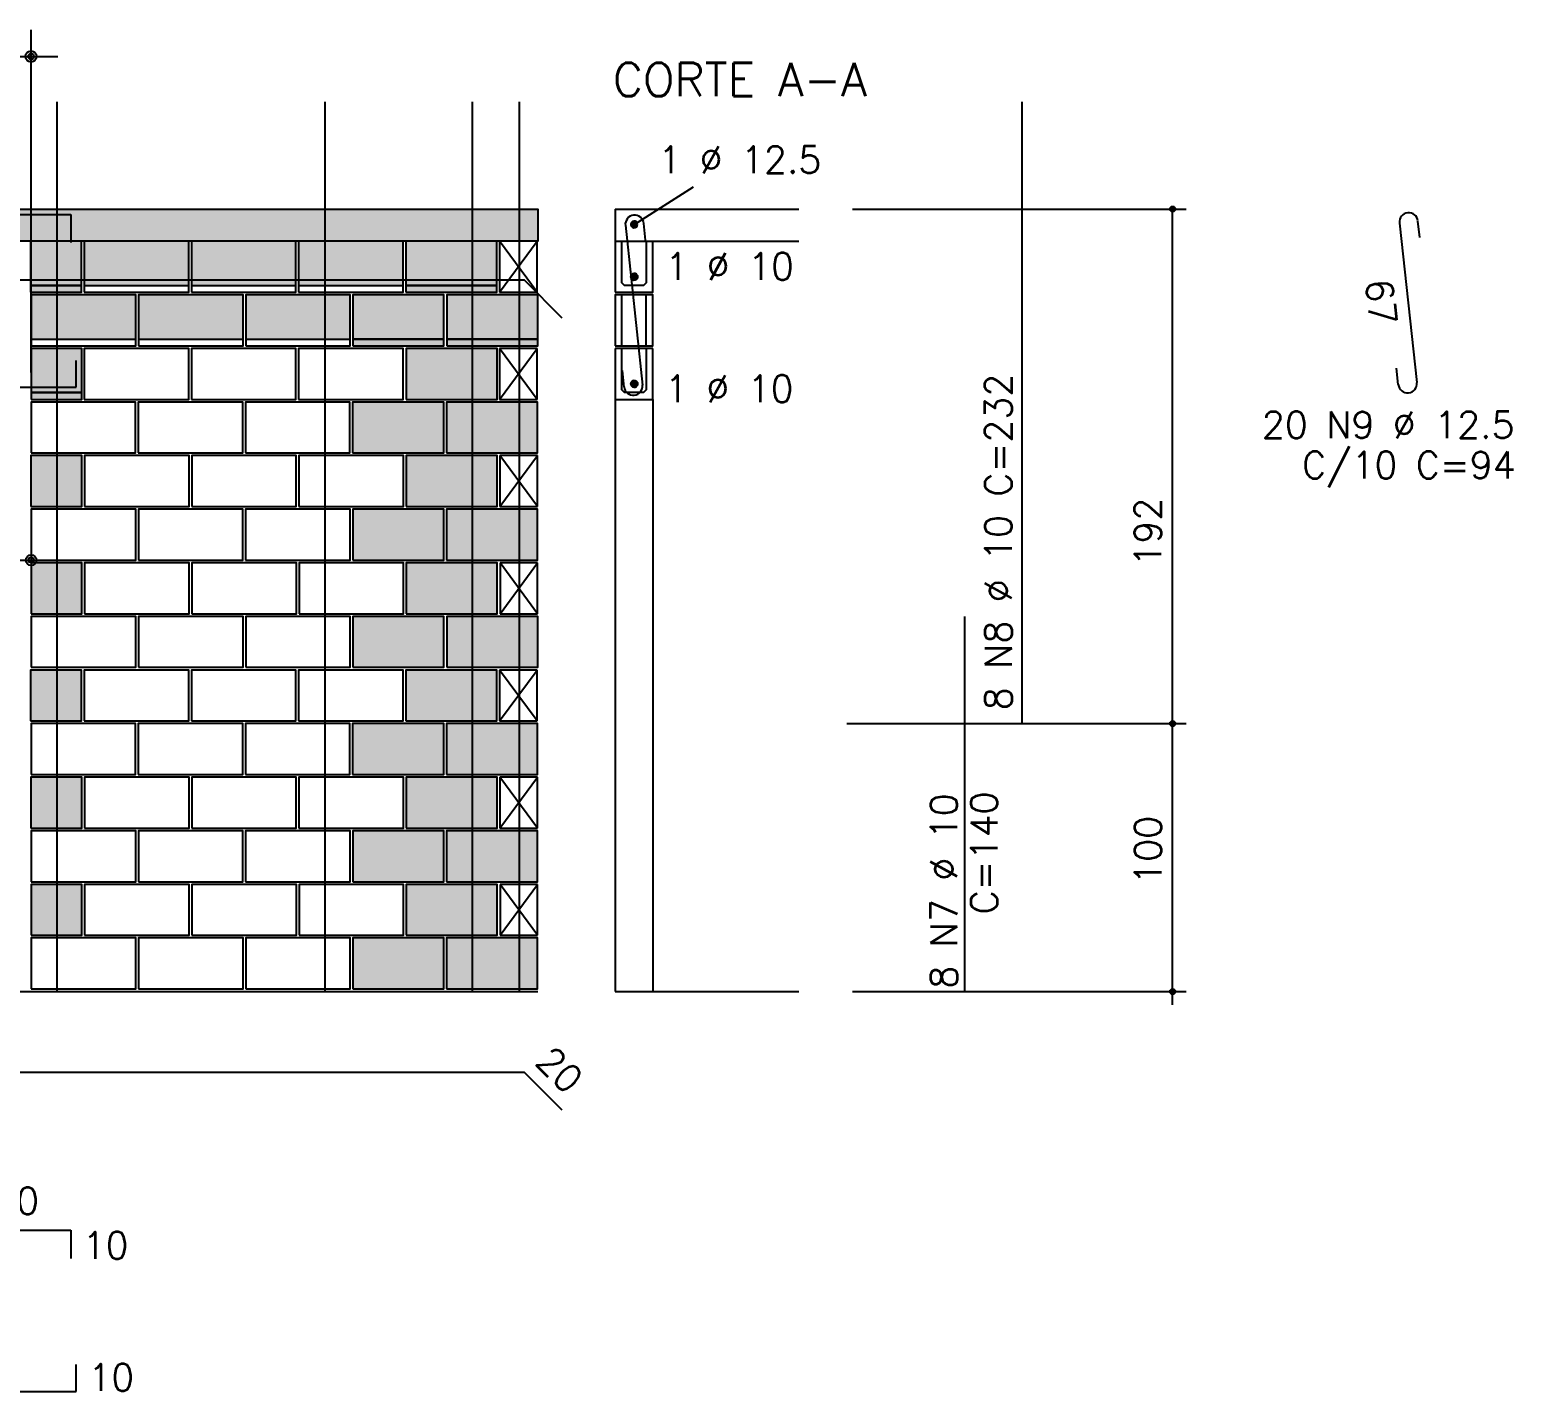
# Model space of a CAD drawing. Extents: x -1 to 122, y -1 to 61.
# Drawn here: x 84.57 to 95.65, y 24.99 to 35.15 of the extents above; entities that cross this region are included whole.
import ezdxf

# ---------------------------------------------------------------- set-up
doc = ezdxf.new("R2010")
doc.units = 0
doc.header["$MEASUREMENT"] = 0
for name, color, linetype in [('PENA_01', 1, 'CONTINUOUS'), ('PENA_02', 2, 'CONTINUOUS'), ('PENA_03', 3, 'CONTINUOUS'), ('PENA_05', 5, 'CONTINUOUS'), ('PENA_09', 254, 'CONTINUOUS'), ('PENA_11', 252, 'CONTINUOUS'), ('PENA_21', 100, 'CONTINUOUS'), ('PENA_23', 50, 'CONTINUOUS')]:
    doc.layers.add(name, color=color, linetype=linetype)
doc.styles.get("Standard").update_dxf_attribs({"font": 'ROMANS.SHX'})

msp = doc.modelspace()

# ---------------------------------------------------------------- linework, layer by layer
at = {"layer": 'PENA_01', "linetype": 'Continuous'}
for p, q in [((84.585, 32.593), (84.585, 35.152)), ((82.565, 34.952), (84.785, 34.952)), ((89.092, 33.701), (89.53, 33.979)), ((84.582, 33.243), (84.962, 33.243)), ((84.982, 33.243), (85.762, 33.243)), ((85.782, 33.243), (86.562, 33.243)), ((86.582, 33.243), (87.362, 33.243)), ((87.382, 33.243), (88.062, 33.243)), ((84.587, 32.843), (85.367, 32.843)), ((85.387, 32.843), (86.167, 32.843)), ((86.187, 32.843), (86.967, 32.843)), ((86.987, 32.843), (87.667, 32.843)), ((87.687, 32.843), (88.367, 32.843)), ((84.585, 32.443), (84.965, 32.443)), ((82.566, 31.193), (84.786, 31.193)), ((84.586, 31.183), (84.586, 30.993))]:
    msp.add_line(p, q, dxfattribs=at)
at = {"layer": 'PENA_02', "linetype": 'Continuous'}
for p, q in [((88.362, 33.573), (88.082, 33.573)), ((88.082, 33.573), (88.082, 33.193)), ((88.362, 33.193), (88.362, 33.573)), ((88.082, 33.193), (88.362, 33.193)), ((88.362, 32.773), (88.082, 32.773)), ((88.082, 32.773), (88.082, 32.393)), ((88.362, 32.393), (88.362, 32.773)), ((88.082, 32.393), (88.362, 32.393)), ((88.364, 31.973), (88.084, 31.973)), ((88.084, 31.973), (88.084, 31.593)), ((88.364, 31.593), (88.364, 31.973)), ((88.084, 31.593), (88.364, 31.593)), ((88.365, 31.173), (88.085, 31.173)), ((88.085, 31.173), (88.085, 30.793)), ((88.365, 30.793), (88.365, 31.173)), ((88.085, 30.793), (88.365, 30.793)), ((88.362, 30.373), (88.082, 30.373)), ((88.082, 30.373), (88.082, 29.993)), ((88.362, 29.993), (88.362, 30.373)), ((88.082, 29.993), (88.362, 29.993)), ((88.364, 29.573), (88.084, 29.573)), ((88.084, 29.573), (88.084, 29.193)), ((88.364, 29.193), (88.364, 29.573)), ((88.084, 29.193), (88.364, 29.193)), ((88.365, 28.773), (88.085, 28.773)), ((88.085, 28.773), (88.085, 28.393)), ((88.365, 28.393), (88.365, 28.773)), ((88.085, 28.393), (88.365, 28.393)), ((77.187, 27.973), (88.367, 27.973))]:
    msp.add_line(p, q, dxfattribs=at)
for points in [[(77.187, 33.573), (77.187, 33.813), (88.367, 33.813), (88.367, 33.573), (77.187, 33.573)], [(84.582, 33.193), (84.962, 33.193), (84.962, 33.573), (84.582, 33.573), (84.582, 33.193)], [(84.982, 33.193), (85.762, 33.193), (85.762, 33.573), (84.982, 33.573), (84.982, 33.193)], [(85.782, 33.193), (86.562, 33.193), (86.562, 33.573), (85.782, 33.573), (85.782, 33.193)], [(86.582, 33.193), (87.362, 33.193), (87.362, 33.573), (86.582, 33.573), (86.582, 33.193)], [(87.382, 33.193), (88.062, 33.193), (88.062, 33.573), (87.382, 33.573), (87.382, 33.193)], [(84.587, 32.793), (85.367, 32.793), (85.367, 33.173), (84.587, 33.173), (84.587, 32.793)], [(85.387, 32.793), (86.167, 32.793), (86.167, 33.173), (85.387, 33.173), (85.387, 32.793)], [(86.187, 32.793), (86.967, 32.793), (86.967, 33.173), (86.187, 33.173), (86.187, 32.793)], [(86.987, 32.793), (87.667, 32.793), (87.667, 33.173), (86.987, 33.173), (86.987, 32.793)], [(87.687, 32.793), (88.367, 32.793), (88.367, 33.173), (87.687, 33.173), (87.687, 32.793)], [(84.585, 32.393), (84.965, 32.393), (84.965, 32.773), (84.585, 32.773), (84.585, 32.393)], [(84.982, 32.393), (85.762, 32.393), (85.762, 32.773), (84.982, 32.773), (84.982, 32.393)], [(85.782, 32.393), (86.562, 32.393), (86.562, 32.773), (85.782, 32.773), (85.782, 32.393)], [(86.582, 32.393), (87.362, 32.393), (87.362, 32.773), (86.582, 32.773), (86.582, 32.393)], [(87.384, 32.393), (88.064, 32.393), (88.064, 32.773), (87.384, 32.773), (87.384, 32.393)], [(84.585, 31.993), (85.365, 31.993), (85.365, 32.373), (84.585, 32.373), (84.585, 31.993)], [(85.385, 31.993), (86.165, 31.993), (86.165, 32.373), (85.385, 32.373), (85.385, 31.993)], [(86.185, 31.993), (86.965, 31.993), (86.965, 32.373), (86.185, 32.373), (86.185, 31.993)], [(86.985, 31.993), (87.665, 31.993), (87.665, 32.373), (86.985, 32.373), (86.985, 31.993)], [(87.685, 31.993), (88.365, 31.993), (88.365, 32.373), (87.685, 32.373), (87.685, 31.993)], [(84.584, 31.593), (84.964, 31.593), (84.964, 31.973), (84.584, 31.973), (84.584, 31.593)], [(84.984, 31.593), (85.764, 31.593), (85.764, 31.973), (84.984, 31.973), (84.984, 31.593)], [(85.784, 31.593), (86.564, 31.593), (86.564, 31.973), (85.784, 31.973), (85.784, 31.593)], [(86.584, 31.593), (87.364, 31.593), (87.364, 31.973), (86.584, 31.973), (86.584, 31.593)], [(87.384, 31.593), (88.064, 31.593), (88.064, 31.973), (87.384, 31.973), (87.384, 31.593)], [(84.586, 31.193), (85.366, 31.193), (85.366, 31.573), (84.586, 31.573), (84.586, 31.193)], [(85.386, 31.193), (86.166, 31.193), (86.166, 31.573), (85.386, 31.573), (85.386, 31.193)], [(86.186, 31.193), (86.966, 31.193), (86.966, 31.573), (86.186, 31.573), (86.186, 31.193)], [(86.986, 31.193), (87.666, 31.193), (87.666, 31.573), (86.986, 31.573), (86.986, 31.193)], [(87.686, 31.193), (88.366, 31.193), (88.366, 31.573), (87.686, 31.573), (87.686, 31.193)], [(84.585, 30.793), (84.965, 30.793), (84.965, 31.173), (84.585, 31.173), (84.585, 30.793)], [(84.985, 30.793), (85.765, 30.793), (85.765, 31.173), (84.985, 31.173), (84.985, 30.793)], [(85.785, 30.793), (86.565, 30.793), (86.565, 31.173), (85.785, 31.173), (85.785, 30.793)], [(86.585, 30.793), (87.365, 30.793), (87.365, 31.173), (86.585, 31.173), (86.585, 30.793)], [(87.385, 30.793), (88.065, 30.793), (88.065, 31.173), (87.385, 31.173), (87.385, 30.793)], [(84.587, 30.393), (85.367, 30.393), (85.367, 30.773), (84.587, 30.773), (84.587, 30.393)], [(85.387, 30.393), (86.167, 30.393), (86.167, 30.773), (85.387, 30.773), (85.387, 30.393)], [(86.187, 30.393), (86.967, 30.393), (86.967, 30.773), (86.187, 30.773), (86.187, 30.393)], [(86.987, 30.393), (87.667, 30.393), (87.667, 30.773), (86.987, 30.773), (86.987, 30.393)], [(87.687, 30.393), (88.367, 30.393), (88.367, 30.773), (87.687, 30.773), (87.687, 30.393)], [(84.582, 29.993), (84.962, 29.993), (84.962, 30.373), (84.582, 30.373), (84.582, 29.993)], [(84.982, 29.993), (85.762, 29.993), (85.762, 30.373), (84.982, 30.373), (84.982, 29.993)], [(85.782, 29.993), (86.562, 29.993), (86.562, 30.373), (85.782, 30.373), (85.782, 29.993)], [(86.582, 29.993), (87.362, 29.993), (87.362, 30.373), (86.582, 30.373), (86.582, 29.993)], [(87.382, 29.993), (88.062, 29.993), (88.062, 30.373), (87.382, 30.373), (87.382, 29.993)], [(84.585, 29.593), (85.365, 29.593), (85.365, 29.973), (84.585, 29.973), (84.585, 29.593)], [(85.385, 29.593), (86.165, 29.593), (86.165, 29.973), (85.385, 29.973), (85.385, 29.593)], [(86.185, 29.593), (86.965, 29.593), (86.965, 29.973), (86.185, 29.973), (86.185, 29.593)], [(86.985, 29.593), (87.665, 29.593), (87.665, 29.973), (86.985, 29.973), (86.985, 29.593)], [(87.685, 29.593), (88.365, 29.593), (88.365, 29.973), (87.685, 29.973), (87.685, 29.593)], [(84.584, 29.193), (84.964, 29.193), (84.964, 29.573), (84.584, 29.573), (84.584, 29.193)], [(84.984, 29.193), (85.764, 29.193), (85.764, 29.573), (84.984, 29.573), (84.984, 29.193)], [(85.784, 29.193), (86.564, 29.193), (86.564, 29.573), (85.784, 29.573), (85.784, 29.193)], [(86.584, 29.193), (87.364, 29.193), (87.364, 29.573), (86.584, 29.573), (86.584, 29.193)], [(87.384, 29.193), (88.064, 29.193), (88.064, 29.573), (87.384, 29.573), (87.384, 29.193)], [(84.586, 28.793), (85.366, 28.793), (85.366, 29.173), (84.586, 29.173), (84.586, 28.793)], [(85.386, 28.793), (86.166, 28.793), (86.166, 29.173), (85.386, 29.173), (85.386, 28.793)], [(86.186, 28.793), (86.966, 28.793), (86.966, 29.173), (86.186, 29.173), (86.186, 28.793)], [(86.986, 28.793), (87.666, 28.793), (87.666, 29.173), (86.986, 29.173), (86.986, 28.793)], [(87.686, 28.793), (88.366, 28.793), (88.366, 29.173), (87.686, 29.173), (87.686, 28.793)], [(84.585, 28.393), (84.965, 28.393), (84.965, 28.773), (84.585, 28.773), (84.585, 28.393)], [(84.985, 28.393), (85.765, 28.393), (85.765, 28.773), (84.985, 28.773), (84.985, 28.393)], [(85.785, 28.393), (86.565, 28.393), (86.565, 28.773), (85.785, 28.773), (85.785, 28.393)], [(86.585, 28.393), (87.365, 28.393), (87.365, 28.773), (86.585, 28.773), (86.585, 28.393)], [(87.385, 28.393), (88.065, 28.393), (88.065, 28.773), (87.385, 28.773), (87.385, 28.393)], [(84.587, 27.993), (85.367, 27.993), (85.367, 28.373), (84.587, 28.373), (84.587, 27.993)], [(85.387, 27.993), (86.167, 27.993), (86.167, 28.373), (85.387, 28.373), (85.387, 27.993)], [(86.187, 27.993), (86.967, 27.993), (86.967, 28.373), (86.187, 28.373), (86.187, 27.993)], [(86.987, 27.993), (87.667, 27.993), (87.667, 28.373), (86.987, 28.373), (86.987, 27.993)], [(87.686, 27.993), (88.366, 27.993), (88.366, 28.373), (87.686, 28.373), (87.686, 27.993)]]:
    msp.add_lwpolyline(points, dxfattribs=at)
for centre, radius in [((84.585, 34.952), 0.0416), ((84.585, 34.952), 0.0208), ((93.105, 33.813), 0.02), ((93.105, 33.813), 0.01), ((84.586, 31.193), 0.04), ((84.586, 31.193), 0.02), ((93.105, 29.973), 0.02), ((93.105, 29.973), 0.01), ((93.105, 27.973), 0.02), ((93.105, 27.973), 0.01)]:
    msp.add_circle(centre, radius, dxfattribs=at)
at = {"layer": 'PENA_03', "linetype": 'Continuous'}
for p, q in [((88.945, 33.813), (88.945, 33.193)), ((88.945, 33.813), (90.316, 33.813)), ((90.716, 33.813), (93.205, 33.813)), ((93.105, 27.873), (93.105, 33.813)), ((88.082, 33.193), (88.362, 33.573)), ((88.362, 33.193), (88.082, 33.573)), ((88.945, 33.573), (90.316, 33.573)), ((88.995, 32.793), (88.995, 33.173)), ((89.175, 32.793), (89.175, 33.173)), ((88.082, 32.393), (88.362, 32.773)), ((88.362, 32.393), (88.082, 32.773)), ((89.225, 32.773), (88.945, 32.773)), ((88.945, 32.773), (88.945, 32.393)), ((84.585, 32.393), (84.585, 32.393)), ((88.945, 32.393), (88.945, 27.973)), ((89.225, 32.393), (89.225, 27.973)), ((88.084, 31.593), (88.364, 31.973)), ((88.364, 31.593), (88.084, 31.973)), ((84.586, 31.383), (84.586, 31.383)), ((88.085, 30.793), (88.365, 31.173)), ((88.365, 30.793), (88.085, 31.173)), ((88.082, 29.993), (88.362, 30.373)), ((88.362, 29.993), (88.082, 30.373)), ((90.674, 29.973), (93.205, 29.973)), ((88.084, 29.193), (88.364, 29.573)), ((88.364, 29.193), (88.084, 29.573)), ((88.085, 28.393), (88.365, 28.773)), ((88.365, 28.393), (88.085, 28.773)), ((88.945, 27.973), (90.316, 27.973)), ((90.716, 27.973), (93.205, 27.973))]:
    msp.add_line(p, q, dxfattribs=at)
for points in [[(89.112, 33.699), (89.109, 33.709), (89.103, 33.718), (89.094, 33.723), (89.084, 33.724), (89.074, 33.721), (89.066, 33.714), (89.062, 33.704), (89.062, 33.694), (89.066, 33.684), (89.074, 33.677), (89.084, 33.674), (89.094, 33.675), (89.103, 33.68), (89.109, 33.689), (89.112, 33.699)], [(88.945, 33.193), (89.225, 33.193), (89.225, 33.573)], [(89.175, 33.573), (89.175, 33.263), (89.155, 33.243), (89.015, 33.243), (88.995, 33.263), (88.995, 33.573)], [(89.112, 33.308), (89.109, 33.318), (89.103, 33.327), (89.094, 33.332), (89.084, 33.333), (89.074, 33.33), (89.066, 33.323), (89.062, 33.313), (89.062, 33.303), (89.066, 33.294), (89.074, 33.287), (89.084, 33.283), (89.094, 33.285), (89.103, 33.29), (89.109, 33.298), (89.112, 33.308)], [(88.945, 32.793), (89.225, 32.793), (89.225, 33.173), (88.945, 33.173), (88.945, 32.793)], [(88.945, 32.393), (89.225, 32.393), (89.225, 32.773)], [(89.175, 32.773), (89.175, 32.463), (89.155, 32.443), (89.015, 32.443), (88.995, 32.463), (88.995, 32.773)], [(89.112, 32.508), (89.109, 32.518), (89.103, 32.527), (89.094, 32.532), (89.084, 32.533), (89.074, 32.53), (89.066, 32.523), (89.062, 32.514), (89.062, 32.503), (89.066, 32.494), (89.074, 32.487), (89.084, 32.483), (89.094, 32.485), (89.103, 32.49), (89.109, 32.498), (89.112, 32.508)]]:
    msp.add_lwpolyline(points, dxfattribs=at)
for centre in [(89.087, 33.308), (89.087, 32.508)]:
    msp.add_circle(centre, 0.025, dxfattribs=at)
for points in [[(89.112, 33.699), (89.066, 33.714), (89.062, 33.704)], [(89.112, 33.699), (89.062, 33.704), (89.062, 33.694)], [(89.112, 33.699), (89.062, 33.694), (89.066, 33.684)], [(89.112, 33.699), (89.074, 33.721), (89.066, 33.714)], [(89.112, 33.699), (89.066, 33.684), (89.074, 33.677)], [(89.112, 33.699), (89.084, 33.724), (89.074, 33.721)], [(89.112, 33.699), (89.074, 33.677), (89.084, 33.674)], [(89.112, 33.699), (89.094, 33.723), (89.084, 33.724)], [(89.112, 33.699), (89.084, 33.674), (89.094, 33.675)], [(89.112, 33.699), (89.103, 33.718), (89.094, 33.723)], [(89.112, 33.699), (89.094, 33.675), (89.103, 33.68)], [(89.112, 33.699), (89.109, 33.709), (89.103, 33.718)], [(89.112, 33.699), (89.103, 33.68), (89.109, 33.689)], [(89.112, 33.699), (89.109, 33.689), (89.112, 33.699)], [(89.112, 33.308), (89.074, 33.33), (89.063, 33.317)], [(89.112, 33.308), (89.074, 33.33), (89.066, 33.323)], [(89.112, 33.308), (89.091, 33.333), (89.074, 33.33)], [(89.112, 33.308), (89.084, 33.333), (89.074, 33.33)], [(89.112, 33.308), (89.094, 33.332), (89.084, 33.333)], [(89.112, 33.308), (89.106, 33.324), (89.091, 33.333)], [(89.112, 33.308), (89.103, 33.327), (89.094, 33.332)], [(89.112, 33.308), (89.066, 33.323), (89.062, 33.313)], [(89.112, 33.308), (89.062, 33.313), (89.062, 33.303)], [(89.112, 33.308), (89.062, 33.303), (89.066, 33.294)], [(89.112, 33.308), (89.063, 33.317), (89.063, 33.3)], [(89.112, 33.308), (89.063, 33.3), (89.074, 33.287)], [(89.112, 33.308), (89.066, 33.294), (89.074, 33.287)], [(89.112, 33.308), (89.074, 33.287), (89.091, 33.284)], [(89.112, 33.308), (89.074, 33.287), (89.084, 33.283)], [(89.112, 33.308), (89.084, 33.283), (89.094, 33.285)], [(89.112, 33.308), (89.091, 33.284), (89.106, 33.292)], [(89.112, 33.308), (89.094, 33.285), (89.103, 33.29)], [(89.112, 33.308), (89.109, 33.318), (89.103, 33.327)], [(89.112, 33.308), (89.103, 33.29), (89.109, 33.298)], [(89.112, 33.308), (89.106, 33.292), (89.112, 33.308)], [(89.112, 33.308), (89.109, 33.298), (89.112, 33.308)], [(89.112, 32.508), (89.066, 32.523), (89.062, 32.514)], [(89.112, 32.508), (89.062, 32.514), (89.062, 32.503)], [(89.112, 32.508), (89.062, 32.503), (89.066, 32.494)], [(89.112, 32.508), (89.074, 32.53), (89.063, 32.517)], [(89.112, 32.508), (89.063, 32.517), (89.063, 32.5)], [(89.112, 32.508), (89.063, 32.5), (89.074, 32.487)], [(89.112, 32.508), (89.074, 32.53), (89.066, 32.523)], [(89.112, 32.508), (89.066, 32.494), (89.074, 32.487)], [(89.112, 32.508), (89.091, 32.533), (89.074, 32.53)], [(89.112, 32.508), (89.084, 32.533), (89.074, 32.53)], [(89.112, 32.508), (89.074, 32.487), (89.091, 32.484)], [(89.112, 32.508), (89.074, 32.487), (89.084, 32.483)], [(89.112, 32.508), (89.094, 32.532), (89.084, 32.533)], [(89.112, 32.508), (89.084, 32.483), (89.094, 32.485)], [(89.112, 32.508), (89.106, 32.524), (89.091, 32.533)], [(89.112, 32.508), (89.091, 32.484), (89.106, 32.492)], [(89.112, 32.508), (89.103, 32.527), (89.094, 32.532)], [(89.112, 32.508), (89.094, 32.485), (89.103, 32.49)], [(89.112, 32.508), (89.109, 32.518), (89.103, 32.527)], [(89.112, 32.508), (89.103, 32.49), (89.109, 32.498)], [(89.112, 32.508), (89.106, 32.492), (89.112, 32.508)], [(89.112, 32.508), (89.109, 32.498), (89.112, 32.508)]]:
    msp.add_solid(points, dxfattribs=at)
at = {"layer": 'PENA_05', "linetype": 'Continuous'}
for p, q in [((91.981, 29.97), (91.981, 34.613)), ((82.453, 33.773), (84.882, 33.773)), ((84.882, 33.773), (84.882, 33.563)), ((89.021, 33.692), (89.149, 32.5)), ((89.171, 33.582), (89.158, 33.706)), ((94.799, 33.709), (94.927, 32.518)), ((94.949, 33.6), (94.936, 33.724)), ((88.267, 33.283), (77.287, 33.283)), ((88.55, 33), (88.267, 33.283)), ((84.922, 32.483), (84.922, 32.683)), ((89.012, 32.485), (88.998, 32.609)), ((94.789, 32.503), (94.776, 32.627)), ((82.425, 32.483), (84.922, 32.483)), ((91.555, 27.973), (91.555, 30.773)), ((88.267, 27.37), (77.287, 27.37)), ((88.55, 27.087), (88.267, 27.37)), ((82.453, 26.191), (84.882, 26.191)), ((84.882, 26.191), (84.882, 25.981)), ((84.922, 24.989), (84.922, 25.189)), ((82.425, 24.989), (84.922, 24.989))]:
    msp.add_line(p, q, dxfattribs=at)
for points in [[(84.777, 34.613), (84.777, 27.973)], [(86.777, 34.613), (86.777, 27.973)], [(87.877, 34.613), (87.877, 27.973)], [(88.227, 34.613), (88.227, 27.973)]]:
    msp.add_lwpolyline(points, dxfattribs=at)
for centre, start, end in [((94.867, 33.717), 6.1325, 186.1325), ((89.089, 33.699), 6.1325, 186.1325), ((89.08, 32.493), 186.1325, 6.1325), ((94.858, 32.51), 186.1325, 6.1325)]:
    msp.add_arc(centre, 0.069, start, end, dxfattribs=at)
at = {"layer": 'PENA_09', "linetype": 'Continuous'}
for points in [[(84.582, 33.243), (84.962, 33.243), (84.962, 33.573), (84.582, 33.573), (84.582, 33.243)], [(84.982, 33.243), (85.762, 33.243), (85.762, 33.573), (84.982, 33.573), (84.982, 33.243)], [(85.782, 33.243), (86.562, 33.243), (86.562, 33.573), (85.782, 33.573), (85.782, 33.243)], [(86.582, 33.243), (87.362, 33.243), (87.362, 33.573), (86.582, 33.573), (86.582, 33.243)], [(87.382, 33.243), (88.062, 33.243), (88.062, 33.573), (87.382, 33.573), (87.382, 33.243)], [(84.587, 32.843), (85.367, 32.843), (85.367, 33.173), (84.587, 33.173), (84.587, 32.843)], [(85.387, 32.843), (86.167, 32.843), (86.167, 33.173), (85.387, 33.173), (85.387, 32.843)], [(86.187, 32.843), (86.967, 32.843), (86.967, 33.173), (86.187, 33.173), (86.187, 32.843)], [(86.987, 32.843), (87.667, 32.843), (87.667, 33.173), (86.987, 33.173), (86.987, 32.843)], [(87.687, 32.843), (88.367, 32.843), (88.367, 33.173), (87.687, 33.173), (87.687, 32.843)], [(84.585, 32.443), (84.965, 32.443), (84.965, 32.773), (84.585, 32.773), (84.585, 32.443)]]:
    msp.add_lwpolyline(points, dxfattribs=at)
for points in [[(84.582, 33.243), (84.962, 33.243), (84.962, 33.573)], [(84.582, 33.243), (84.962, 33.573), (84.582, 33.573)], [(84.582, 33.243), (84.582, 33.573), (84.582, 33.243)], [(84.982, 33.243), (85.762, 33.243), (85.762, 33.573)], [(84.982, 33.243), (85.762, 33.573), (84.982, 33.573)], [(84.982, 33.243), (84.982, 33.573), (84.982, 33.243)], [(85.782, 33.243), (86.562, 33.243), (86.562, 33.573)], [(85.782, 33.243), (86.562, 33.573), (85.782, 33.573)], [(85.782, 33.243), (85.782, 33.573), (85.782, 33.243)], [(86.582, 33.243), (87.362, 33.243), (87.362, 33.573)], [(86.582, 33.243), (87.362, 33.573), (86.582, 33.573)], [(86.582, 33.243), (86.582, 33.573), (86.582, 33.243)], [(87.382, 33.243), (88.062, 33.243), (88.062, 33.573)], [(87.382, 33.243), (88.062, 33.573), (87.382, 33.573)], [(87.382, 33.243), (87.382, 33.573), (87.382, 33.243)], [(84.587, 32.843), (85.367, 32.843), (85.367, 33.173)], [(84.587, 32.843), (85.367, 33.173), (84.587, 33.173)], [(84.587, 32.843), (84.587, 33.173), (84.587, 32.843)], [(85.387, 32.843), (86.167, 32.843), (86.167, 33.173)], [(85.387, 32.843), (86.167, 33.173), (85.387, 33.173)], [(85.387, 32.843), (85.387, 33.173), (85.387, 32.843)], [(86.187, 32.843), (86.967, 32.843), (86.967, 33.173)], [(86.187, 32.843), (86.967, 33.173), (86.187, 33.173)], [(86.187, 32.843), (86.187, 33.173), (86.187, 32.843)], [(86.987, 32.843), (87.667, 32.843), (87.667, 33.173)], [(86.987, 32.843), (87.667, 33.173), (86.987, 33.173)], [(86.987, 32.843), (86.987, 33.173), (86.987, 32.843)], [(87.687, 32.843), (88.367, 32.843), (88.367, 33.173)], [(87.687, 32.843), (88.367, 33.173), (87.687, 33.173)], [(87.687, 32.843), (87.687, 33.173), (87.687, 32.843)], [(84.585, 32.443), (84.965, 32.443), (84.965, 32.773)], [(84.585, 32.443), (84.965, 32.773), (84.585, 32.773)], [(84.585, 32.443), (84.585, 32.773), (84.585, 32.443)]]:
    msp.add_solid(points, dxfattribs=at)
at = {"layer": 'PENA_11', "linetype": 'Continuous'}
for points in [[(77.187, 33.573), (77.187, 33.813), (88.367, 33.813)], [(77.187, 33.573), (88.367, 33.813), (88.367, 33.573)], [(77.187, 33.573), (88.367, 33.573), (77.187, 33.573)]]:
    msp.add_solid(points, dxfattribs=at)
at = {"layer": 'PENA_21', "linetype": 'Continuous'}
for points in [[(87.382, 33.193), (88.062, 33.193), (88.062, 33.243), (87.382, 33.243), (87.382, 33.193)], [(86.987, 32.793), (87.667, 32.793), (87.667, 32.843), (86.987, 32.843), (86.987, 32.793)], [(87.687, 32.793), (88.367, 32.793), (88.367, 32.843), (87.687, 32.843), (87.687, 32.793)], [(87.384, 32.393), (88.064, 32.393), (88.064, 32.773), (87.384, 32.773), (87.384, 32.393)], [(86.985, 31.993), (87.665, 31.993), (87.665, 32.373), (86.985, 32.373), (86.985, 31.993)], [(87.685, 31.993), (88.365, 31.993), (88.365, 32.373), (87.685, 32.373), (87.685, 31.993)], [(87.384, 31.593), (88.064, 31.593), (88.064, 31.973), (87.384, 31.973), (87.384, 31.593)], [(86.986, 31.193), (87.666, 31.193), (87.666, 31.573), (86.986, 31.573), (86.986, 31.193)], [(87.686, 31.193), (88.366, 31.193), (88.366, 31.573), (87.686, 31.573), (87.686, 31.193)], [(87.385, 30.793), (88.065, 30.793), (88.065, 31.173), (87.385, 31.173), (87.385, 30.793)], [(86.987, 30.393), (87.667, 30.393), (87.667, 30.773), (86.987, 30.773), (86.987, 30.393)], [(87.687, 30.393), (88.367, 30.393), (88.367, 30.773), (87.687, 30.773), (87.687, 30.393)], [(87.382, 29.993), (88.062, 29.993), (88.062, 30.373), (87.382, 30.373), (87.382, 29.993)], [(86.985, 29.593), (87.665, 29.593), (87.665, 29.973), (86.985, 29.973), (86.985, 29.593)], [(87.685, 29.593), (88.365, 29.593), (88.365, 29.973), (87.685, 29.973), (87.685, 29.593)], [(87.384, 29.193), (88.064, 29.193), (88.064, 29.573), (87.384, 29.573), (87.384, 29.193)], [(86.986, 28.793), (87.666, 28.793), (87.666, 29.173), (86.986, 29.173), (86.986, 28.793)], [(87.686, 28.793), (88.366, 28.793), (88.366, 29.173), (87.686, 29.173), (87.686, 28.793)], [(87.385, 28.393), (88.065, 28.393), (88.065, 28.773), (87.385, 28.773), (87.385, 28.393)], [(86.987, 27.993), (87.667, 27.993), (87.667, 28.373), (86.987, 28.373), (86.987, 27.993)], [(87.686, 27.993), (88.366, 27.993), (88.366, 28.373), (87.686, 28.373), (87.686, 27.993)]]:
    msp.add_lwpolyline(points, dxfattribs=at)
for points in [[(87.382, 33.193), (88.062, 33.193), (88.062, 33.243)], [(87.382, 33.193), (88.062, 33.243), (87.382, 33.243)], [(87.382, 33.193), (87.382, 33.243), (87.382, 33.193)], [(86.987, 32.793), (87.667, 32.793), (87.667, 32.843)], [(86.987, 32.793), (87.667, 32.843), (86.987, 32.843)], [(86.987, 32.793), (86.987, 32.843), (86.987, 32.793)], [(87.687, 32.793), (88.367, 32.793), (88.367, 32.843)], [(87.687, 32.793), (88.367, 32.843), (87.687, 32.843)], [(87.687, 32.793), (87.687, 32.843), (87.687, 32.793)], [(87.384, 32.393), (88.064, 32.393), (88.064, 32.773)], [(87.384, 32.393), (88.064, 32.773), (87.384, 32.773)], [(87.384, 32.393), (87.384, 32.773), (87.384, 32.393)], [(86.985, 31.993), (87.665, 31.993), (87.665, 32.373)], [(86.985, 31.993), (87.665, 32.373), (86.985, 32.373)], [(86.985, 31.993), (86.985, 32.373), (86.985, 31.993)], [(87.685, 31.993), (88.365, 31.993), (88.365, 32.373)], [(87.685, 31.993), (88.365, 32.373), (87.685, 32.373)], [(87.685, 31.993), (87.685, 32.373), (87.685, 31.993)], [(87.384, 31.593), (88.064, 31.593), (88.064, 31.973)], [(87.384, 31.593), (88.064, 31.973), (87.384, 31.973)], [(87.384, 31.593), (87.384, 31.973), (87.384, 31.593)], [(86.986, 31.193), (87.666, 31.193), (87.666, 31.573)], [(86.986, 31.193), (87.666, 31.573), (86.986, 31.573)], [(86.986, 31.193), (86.986, 31.573), (86.986, 31.193)], [(87.686, 31.193), (88.366, 31.193), (88.366, 31.573)], [(87.686, 31.193), (88.366, 31.573), (87.686, 31.573)], [(87.686, 31.193), (87.686, 31.573), (87.686, 31.193)], [(87.385, 30.793), (88.065, 30.793), (88.065, 31.173)], [(87.385, 30.793), (88.065, 31.173), (87.385, 31.173)], [(87.385, 30.793), (87.385, 31.173), (87.385, 30.793)], [(86.987, 30.393), (87.667, 30.393), (87.667, 30.773)], [(86.987, 30.393), (87.667, 30.773), (86.987, 30.773)], [(86.987, 30.393), (86.987, 30.773), (86.987, 30.393)], [(87.687, 30.393), (88.367, 30.393), (88.367, 30.773)], [(87.687, 30.393), (88.367, 30.773), (87.687, 30.773)], [(87.687, 30.393), (87.687, 30.773), (87.687, 30.393)], [(87.382, 29.993), (88.062, 29.993), (88.062, 30.373)], [(87.382, 29.993), (88.062, 30.373), (87.382, 30.373)], [(87.382, 29.993), (87.382, 30.373), (87.382, 29.993)], [(86.985, 29.593), (87.665, 29.593), (87.665, 29.973)], [(86.985, 29.593), (87.665, 29.973), (86.985, 29.973)], [(86.985, 29.593), (86.985, 29.973), (86.985, 29.593)], [(87.685, 29.593), (88.365, 29.593), (88.365, 29.973)], [(87.685, 29.593), (88.365, 29.973), (87.685, 29.973)], [(87.685, 29.593), (87.685, 29.973), (87.685, 29.593)], [(87.384, 29.193), (88.064, 29.193), (88.064, 29.573)], [(87.384, 29.193), (88.064, 29.573), (87.384, 29.573)], [(87.384, 29.193), (87.384, 29.573), (87.384, 29.193)], [(86.986, 28.793), (87.666, 28.793), (87.666, 29.173)], [(86.986, 28.793), (87.666, 29.173), (86.986, 29.173)], [(86.986, 28.793), (86.986, 29.173), (86.986, 28.793)], [(87.686, 28.793), (88.366, 28.793), (88.366, 29.173)], [(87.686, 28.793), (88.366, 29.173), (87.686, 29.173)], [(87.686, 28.793), (87.686, 29.173), (87.686, 28.793)], [(87.385, 28.393), (88.065, 28.393), (88.065, 28.773)], [(87.385, 28.393), (88.065, 28.773), (87.385, 28.773)], [(87.385, 28.393), (87.385, 28.773), (87.385, 28.393)], [(86.987, 27.993), (87.667, 27.993), (87.667, 28.373)], [(86.987, 27.993), (87.667, 28.373), (86.987, 28.373)], [(86.987, 27.993), (86.987, 28.373), (86.987, 27.993)], [(87.686, 27.993), (88.366, 27.993), (88.366, 28.373)], [(87.686, 27.993), (88.366, 28.373), (87.686, 28.373)], [(87.686, 27.993), (87.686, 28.373), (87.686, 27.993)]]:
    msp.add_solid(points, dxfattribs=at)
at = {"layer": 'PENA_23', "linetype": 'Continuous'}
for points in [[(84.582, 33.193), (84.962, 33.193), (84.962, 33.243), (84.582, 33.243), (84.582, 33.193)], [(84.585, 32.393), (84.965, 32.393), (84.965, 32.443), (84.585, 32.443), (84.585, 32.393)], [(84.584, 31.593), (84.964, 31.593), (84.964, 31.973), (84.584, 31.973), (84.584, 31.593)], [(84.585, 30.793), (84.965, 30.793), (84.965, 31.173), (84.585, 31.173), (84.585, 30.793)], [(84.582, 29.993), (84.962, 29.993), (84.962, 30.373), (84.582, 30.373), (84.582, 29.993)], [(84.584, 29.193), (84.964, 29.193), (84.964, 29.573), (84.584, 29.573), (84.584, 29.193)], [(84.585, 28.393), (84.965, 28.393), (84.965, 28.773), (84.585, 28.773), (84.585, 28.393)]]:
    msp.add_lwpolyline(points, dxfattribs=at)
for points in [[(84.582, 33.193), (84.962, 33.193), (84.962, 33.243)], [(84.582, 33.193), (84.962, 33.243), (84.582, 33.243)], [(84.582, 33.193), (84.582, 33.243), (84.582, 33.193)], [(84.585, 32.393), (84.965, 32.393), (84.965, 32.443)], [(84.585, 32.393), (84.965, 32.443), (84.585, 32.443)], [(84.585, 32.393), (84.585, 32.443), (84.585, 32.393)], [(84.584, 31.593), (84.964, 31.593), (84.964, 31.973)], [(84.584, 31.593), (84.964, 31.973), (84.584, 31.973)], [(84.584, 31.593), (84.584, 31.973), (84.584, 31.593)], [(84.585, 30.793), (84.965, 30.793), (84.965, 31.173)], [(84.585, 30.793), (84.965, 31.173), (84.585, 31.173)], [(84.585, 30.793), (84.585, 31.173), (84.585, 30.793)], [(84.582, 29.993), (84.962, 29.993), (84.962, 30.373)], [(84.582, 29.993), (84.962, 30.373), (84.582, 30.373)], [(84.582, 29.993), (84.582, 30.373), (84.582, 29.993)], [(84.584, 29.193), (84.964, 29.193), (84.964, 29.573)], [(84.584, 29.193), (84.964, 29.573), (84.584, 29.573)], [(84.584, 29.193), (84.584, 29.573), (84.584, 29.193)], [(84.585, 28.393), (84.965, 28.393), (84.965, 28.773)], [(84.585, 28.393), (84.965, 28.773), (84.585, 28.773)], [(84.585, 28.393), (84.585, 28.773), (84.585, 28.393)]]:
    msp.add_solid(points, dxfattribs=at)

# ---------------------------------------------------------------- texts
at = {"layer": 'PENA_03', "linetype": 'Continuous'}
for s, p in [('1 %%c 12.5', (89.266, 34.082)), ('1 %%c 10', (89.319, 33.286)), ('1 %%c 10', (89.316, 32.373)), ('20 N9 %%c 12.5', (93.771, 32.103)), ('C/10 C=94', (94.071, 31.803)), ('1 N5 %%c 12.5 C=140', (81.877, 26.311)), ('10', (84.97, 25.979)), ('10', (85.012, 24.994))]:
    msp.add_text(s, height=0.2, dxfattribs=at).set_placement(p)
for s, rotation, p in [('67', 276.1325, (94.543, 33.28)), ('8 N8 %%c 10 C=232', 90, (91.904, 30.073)), ('192', 90, (93.02, 31.145)), ('8 N7 %%c 10', 90, (91.498, 27.995)), ('C=140', 90, (91.798, 28.549)), ('100', 90, (93.021, 28.77)), ('20', 315, (88.338, 27.44))]:
    msp.add_text(s, height=0.2, rotation=rotation, dxfattribs=at).set_placement(p)
at = {"layer": 'PENA_05', "linetype": 'Continuous'}
msp.add_text('CORTE A-A', height=0.25, dxfattribs=at).set_placement((88.927, 34.655))

doc.saveas('drawing.dxf')
